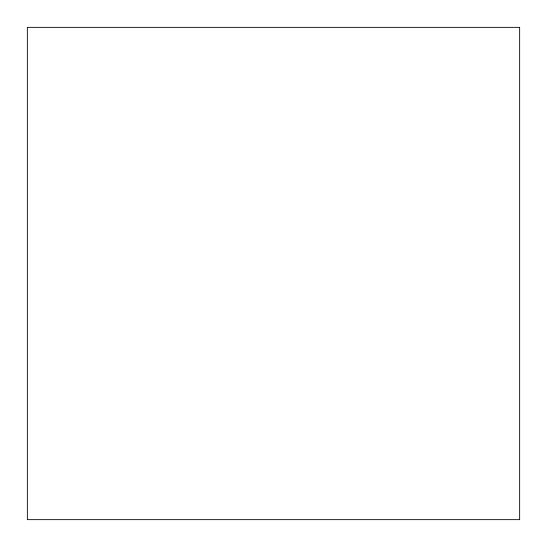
<?xml version="1.0" encoding="UTF-8"?>
<svg xmlns="http://www.w3.org/2000/svg" width="547" height="547" viewBox="0 0 547 547"><rect width="100%" height="100%" fill="white"/><g stroke="black" fill="none" stroke-linecap="round" stroke-linejoin="round"><path stroke-width="0.82" d="M519.65 27.35L27.35 27.35L27.35 519.65L519.65 519.65L519.65 27.35"/></g></svg>
